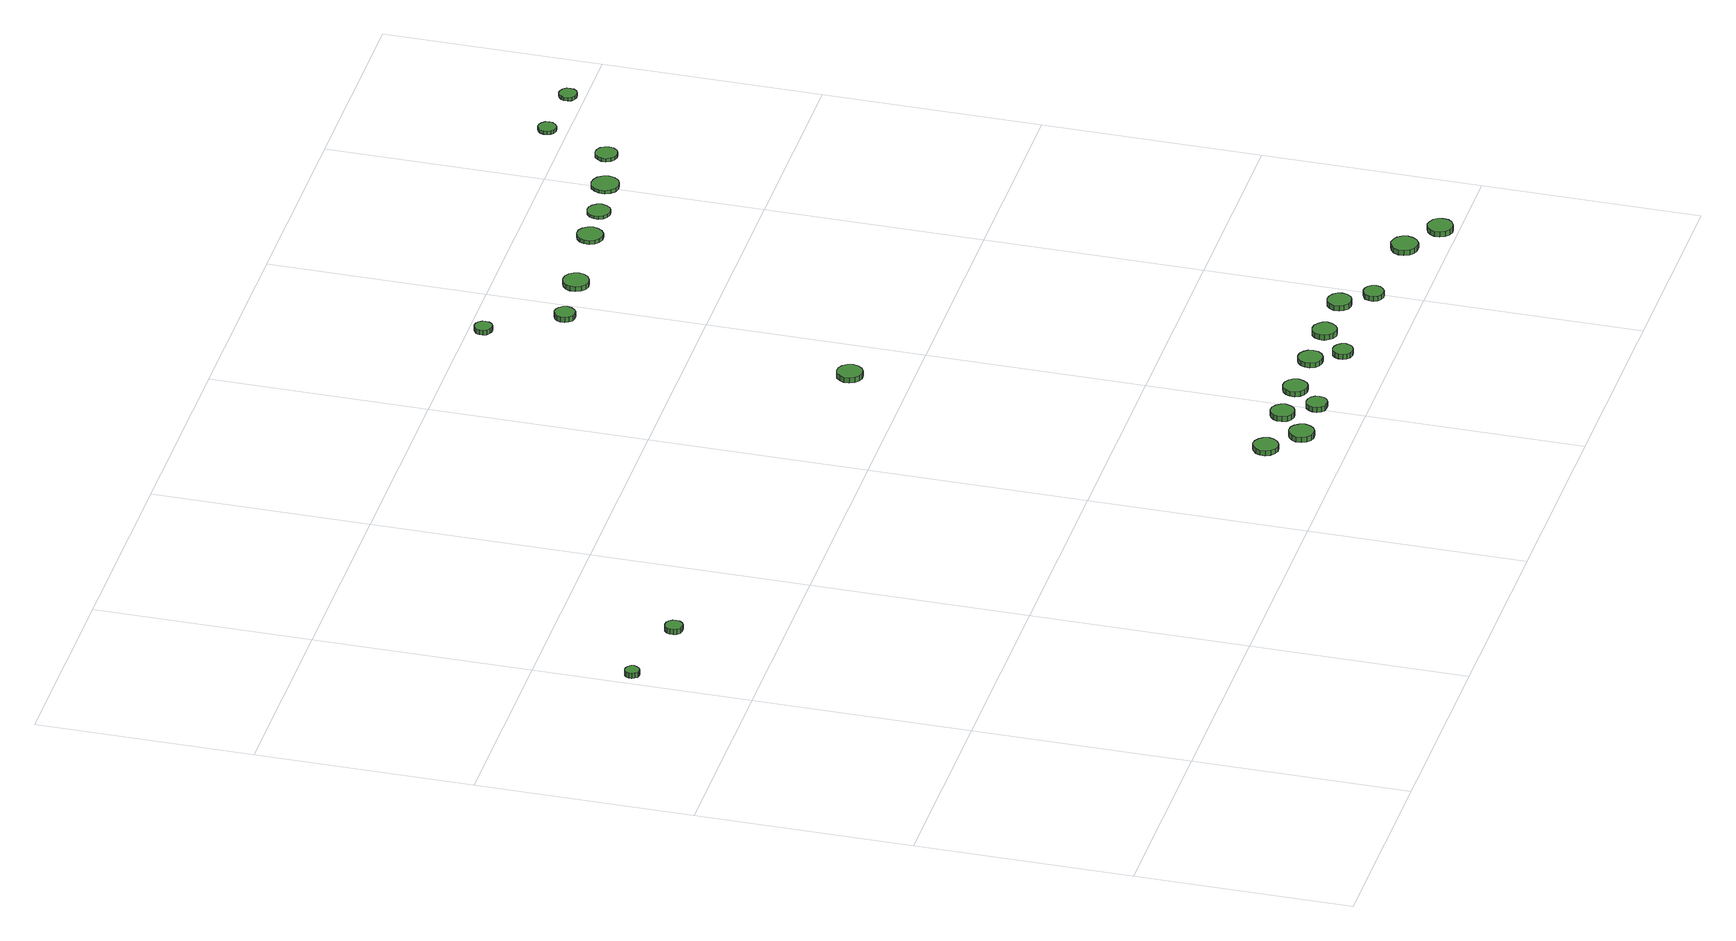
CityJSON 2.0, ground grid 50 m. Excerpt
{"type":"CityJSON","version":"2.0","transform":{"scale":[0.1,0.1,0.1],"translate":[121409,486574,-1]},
"CityObjects":{
"tree1":{"type":"SolitaryVegetationObject","attributes":{"function":"something"},"geometry":[{"type":"MultiSurface","lod":"1","boundaries":[[[0,1,2,3,4,5,6,7,8,9,10,11,12,13,14]],[[15,16,17,18,19,20,21,22,23,24,25,26,27,28,29]],[[0,29,28,1]],[[1,28,27,2]],[[2,27,26,3]],[[3,26,25,4]],[[4,25,24,5]],[[5,24,23,6]],[[6,23,22,7]],[[7,22,21,8]],[[8,21,20,9]],[[9,20,19,10]],[[10,19,18,11]],[[11,18,17,12]],[[12,17,16,13]],[[13,16,15,14]],[[14,15,29,0]]]}]},
"tree2":{"type":"SolitaryVegetationObject","attributes":{"function":"something"},"geometry":[{"type":"MultiSurface","lod":"1","boundaries":[[[30,31,32,33,34,35,36,37,38,39,40,41,42,43,44]],[[45,46,47,48,49,50,51,52,53,54,55,56,57,58,59]],[[30,59,58,31]],[[31,58,57,32]],[[32,57,56,33]],[[33,56,55,34]],[[34,55,54,35]],[[35,54,53,36]],[[36,53,52,37]],[[37,52,51,38]],[[38,51,50,39]],[[39,50,49,40]],[[40,49,48,41]],[[41,48,47,42]],[[42,47,46,43]],[[43,46,45,44]],[[44,45,59,30]]]}]},
"tree3":{"type":"SolitaryVegetationObject","attributes":{"function":"something"},"geometry":[{"type":"MultiSurface","lod":"1","boundaries":[[[60,61,62,63,64,65,66,67,68,69,70,71,72,73,74]],[[75,76,77,78,79,80,81,82,83,84,85,86,87,88,89]],[[60,89,88,61]],[[61,88,87,62]],[[62,87,86,63]],[[63,86,85,64]],[[64,85,84,65]],[[65,84,83,66]],[[66,83,82,67]],[[67,82,81,68]],[[68,81,80,69]],[[69,80,79,70]],[[70,79,78,71]],[[71,78,77,72]],[[72,77,76,73]],[[73,76,75,74]],[[74,75,89,60]]]}]},
"tree4":{"type":"SolitaryVegetationObject","attributes":{"function":"something"},"geometry":[{"type":"MultiSurface","lod":"1","boundaries":[[[90,91,92,93,94,95,96,97,98,99,100,101,102,103,104]],[[105,106,107,108,109,110,111,112,113,114,115,116,117,118,119]],[[90,119,118,91]],[[91,118,117,92]],[[92,117,116,93]],[[93,116,115,94]],[[94,115,114,95]],[[95,114,113,96]],[[96,113,112,97]],[[97,112,111,98]],[[98,111,110,99]],[[99,110,109,100]],[[100,109,108,101]],[[101,108,107,102]],[[102,107,106,103]],[[103,106,105,104]],[[104,105,119,90]]]}]},
"tree5":{"type":"SolitaryVegetationObject","attributes":{"function":"something"},"geometry":[{"type":"MultiSurface","lod":"1","boundaries":[[[120,121,122,123,124,125,126,127,128,129,130,131,132,133,134]],[[135,136,137,138,139,140,141,142,143,144,145,146,147,148,149]],[[120,149,148,121]],[[121,148,147,122]],[[122,147,146,123]],[[123,146,145,124]],[[124,145,144,125]],[[125,144,143,126]],[[126,143,142,127]],[[127,142,141,128]],[[128,141,140,129]],[[129,140,139,130]],[[130,139,138,131]],[[131,138,137,132]],[[132,137,136,133]],[[133,136,135,134]],[[134,135,149,120]]]}]},
"tree6":{"type":"SolitaryVegetationObject","attributes":{"function":"something"},"geometry":[{"type":"MultiSurface","lod":"1","boundaries":[[[150,151,152,153,154,155,156,157,158,159,160,161,162,163,164]],[[165,166,167,168,169,170,171,172,173,174,175,176,177,178,179]],[[150,179,178,151]],[[151,178,177,152]],[[152,177,176,153]],[[153,176,175,154]],[[154,175,174,155]],[[155,174,173,156]],[[156,173,172,157]],[[157,172,171,158]],[[158,171,170,159]],[[159,170,169,160]],[[160,169,168,161]],[[161,168,167,162]],[[162,167,166,163]],[[163,166,165,164]],[[164,165,179,150]]]}]},
"tree7":{"type":"SolitaryVegetationObject","attributes":{"function":"something"},"geometry":[{"type":"MultiSurface","lod":"1","boundaries":[[[180,181,182,183,184,185,186,187,188,189,190,191,192,193,194]],[[195,196,197,198,199,200,201,202,203,204,205,206,207,208,209]],[[180,209,208,181]],[[181,208,207,182]],[[182,207,206,183]],[[183,206,205,184]],[[184,205,204,185]],[[185,204,203,186]],[[186,203,202,187]],[[187,202,201,188]],[[188,201,200,189]],[[189,200,199,190]],[[190,199,198,191]],[[191,198,197,192]],[[192,197,196,193]],[[193,196,195,194]],[[194,195,209,180]]]}]},
"tree8":{"type":"SolitaryVegetationObject","attributes":{"function":"something"},"geometry":[{"type":"MultiSurface","lod":"1","boundaries":[[[210,211,212,213,214,215,216,217,218,219,220,221,222,223,224]],[[225,226,227,228,229,230,231,232,233,234,235,236,237,238,239]],[[210,239,238,211]],[[211,238,237,212]],[[212,237,236,213]],[[213,236,235,214]],[[214,235,234,215]],[[215,234,233,216]],[[216,233,232,217]],[[217,232,231,218]],[[218,231,230,219]],[[219,230,229,220]],[[220,229,228,221]],[[221,228,227,222]],[[222,227,226,223]],[[223,226,225,224]],[[224,225,239,210]]]}]},
"tree9":{"type":"SolitaryVegetationObject","attributes":{"function":"something"},"geometry":[{"type":"MultiSurface","lod":"1","boundaries":[[[240,241,242,243,244,245,246,247,248,249,250,251,252,253,254]],[[255,256,257,258,259,260,261,262,263,264,265,266,267,268,269]],[[240,269,268,241]],[[241,268,267,242]],[[242,267,266,243]],[[243,266,265,244]],[[244,265,264,245]],[[245,264,263,246]],[[246,263,262,247]],[[247,262,261,248]],[[248,261,260,249]],[[249,260,259,250]],[[250,259,258,251]],[[251,258,257,252]],[[252,257,256,253]],[[253,256,255,254]],[[254,255,269,240]]]}]},
"tree10":{"type":"SolitaryVegetationObject","attributes":{"function":"something"},"geometry":[{"type":"MultiSurface","lod":"1","boundaries":[[[270,271,272,273,274,275,276,277,278,279,280,281,282,283,284]],[[285,286,287,288,289,290,291,292,293,294,295,296,297,298,299]],[[270,299,298,271]],[[271,298,297,272]],[[272,297,296,273]],[[273,296,295,274]],[[274,295,294,275]],[[275,294,293,276]],[[276,293,292,277]],[[277,292,291,278]],[[278,291,290,279]],[[279,290,289,280]],[[280,289,288,281]],[[281,288,287,282]],[[282,287,286,283]],[[283,286,285,284]],[[284,285,299,270]]]}]},
"tree11":{"type":"SolitaryVegetationObject","attributes":{"function":"something"},"geometry":[{"type":"MultiSurface","lod":"1","boundaries":[[[300,301,302,303,304,305,306,307,308,309,310,311,312,313,314]],[[315,316,317,318,319,320,321,322,323,324,325,326,327,328,329]],[[300,329,328,301]],[[301,328,327,302]],[[302,327,326,303]],[[303,326,325,304]],[[304,325,324,305]],[[305,324,323,306]],[[306,323,322,307]],[[307,322,321,308]],[[308,321,320,309]],[[309,320,319,310]],[[310,319,318,311]],[[311,318,317,312]],[[312,317,316,313]],[[313,316,315,314]],[[314,315,329,300]]]}]},
"tree12":{"type":"SolitaryVegetationObject","attributes":{"function":"something"},"geometry":[{"type":"MultiSurface","lod":"1","boundaries":[[[330,331,332,333,334,335,336,337,338,339,340,341,342,343,344]],[[345,346,347,348,349,350,351,352,353,354,355,356,357,358,359]],[[330,359,358,331]],[[331,358,357,332]],[[332,357,356,333]],[[333,356,355,334]],[[334,355,354,335]],[[335,354,353,336]],[[336,353,352,337]],[[337,352,351,338]],[[338,351,350,339]],[[339,350,349,340]],[[340,349,348,341]],[[341,348,347,342]],[[342,347,346,343]],[[343,346,345,344]],[[344,345,359,330]]]}]},
"tree13":{"type":"SolitaryVegetationObject","attributes":{"function":"something"},"geometry":[{"type":"MultiSurface","lod":"1","boundaries":[[[360,361,362,363,364,365,366,367,368,369,370,371,372,373,374]],[[375,376,377,378,379,380,381,382,383,384,385,386,387,388,389]],[[360,389,388,361]],[[361,388,387,362]],[[362,387,386,363]],[[363,386,385,364]],[[364,385,384,365]],[[365,384,383,366]],[[366,383,382,367]],[[367,382,381,368]],[[368,381,380,369]],[[369,380,379,370]],[[370,379,378,371]],[[371,378,377,372]],[[372,377,376,373]],[[373,376,375,374]],[[374,375,389,360]]]}]},
"tree14":{"type":"SolitaryVegetationObject","attributes":{"function":"something"},"geometry":[{"type":"MultiSurface","lod":"1","boundaries":[[[390,391,392,393,394,395,396,397,398,399,400,401,402,403,404]],[[405,406,407,408,409,410,411,412,413,414,415,416,417,418,419]],[[390,419,418,391]],[[391,418,417,392]],[[392,417,416,393]],[[393,416,415,394]],[[394,415,414,395]],[[395,414,413,396]],[[396,413,412,397]],[[397,412,411,398]],[[398,411,410,399]],[[399,410,409,400]],[[400,409,408,401]],[[401,408,407,402]],[[402,407,406,403]],[[403,406,405,404]],[[404,405,419,390]]]}]},
"tree15":{"type":"SolitaryVegetationObject","attributes":{"function":"something"},"geometry":[{"type":"MultiSurface","lod":"1","boundaries":[[[420,421,422,423,424,425,426,427,428,429,430,431,432,433,434]],[[435,436,437,438,439,440,441,442,443,444,445,446,447,448,449]],[[420,449,448,421]],[[421,448,447,422]],[[422,447,446,423]],[[423,446,445,424]],[[424,445,444,425]],[[425,444,443,426]],[[426,443,442,427]],[[427,442,441,428]],[[428,441,440,429]],[[429,440,439,430]],[[430,439,438,431]],[[431,438,437,432]],[[432,437,436,433]],[[433,436,435,434]],[[434,435,449,420]]]}]},
"tree16":{"type":"SolitaryVegetationObject","attributes":{"function":"something"},"geometry":[{"type":"MultiSurface","lod":"1","boundaries":[[[450,451,452,453,454,455,456,457,458,459,460,461,462,463,464]],[[465,466,467,468,469,470,471,472,473,474,475,476,477,478,479]],[[450,479,478,451]],[[451,478,477,452]],[[452,477,476,453]],[[453,476,475,454]],[[454,475,474,455]],[[455,474,473,456]],[[456,473,472,457]],[[457,472,471,458]],[[458,471,470,459]],[[459,470,469,460]],[[460,469,468,461]],[[461,468,467,462]],[[462,467,466,463]],[[463,466,465,464]],[[464,465,479,450]]]}]},
"tree17":{"type":"SolitaryVegetationObject","attributes":{"function":"something"},"geometry":[{"type":"MultiSurface","lod":"1","boundaries":[[[480,481,482,483,484,485,486,487,488,489,490,491,492,493,494]],[[495,496,497,498,499,500,501,502,503,504,505,506,507,508,509]],[[480,509,508,481]],[[481,508,507,482]],[[482,507,506,483]],[[483,506,505,484]],[[484,505,504,485]],[[485,504,503,486]],[[486,503,502,487]],[[487,502,501,488]],[[488,501,500,489]],[[489,500,499,490]],[[490,499,498,491]],[[491,498,497,492]],[[492,497,496,493]],[[493,496,495,494]],[[494,495,509,480]]]}]},
"tree18":{"type":"SolitaryVegetationObject","attributes":{"function":"something"},"geometry":[{"type":"MultiSurface","lod":"1","boundaries":[[[510,511,512,513,514,515,516,517,518,519,520,521,522,523,524]],[[525,526,527,528,529,530,531,532,533,534,535,536,537,538,539]],[[510,539,538,511]],[[511,538,537,512]],[[512,537,536,513]],[[513,536,535,514]],[[514,535,534,515]],[[515,534,533,516]],[[516,533,532,517]],[[517,532,531,518]],[[518,531,530,519]],[[519,530,529,520]],[[520,529,528,521]],[[521,528,527,522]],[[522,527,526,523]],[[523,526,525,524]],[[524,525,539,510]]]}]},
"tree19":{"type":"SolitaryVegetationObject","attributes":{"function":"something"},"geometry":[{"type":"MultiSurface","lod":"1","boundaries":[[[540,541,542,543,544,545,546,547,548,549,550,551,552,553,554]],[[555,556,557,558,559,560,561,562,563,564,565,566,567,568,569]],[[540,569,568,541]],[[541,568,567,542]],[[542,567,566,543]],[[543,566,565,544]],[[544,565,564,545]],[[545,564,563,546]],[[546,563,562,547]],[[547,562,561,548]],[[548,561,560,549]],[[549,560,559,550]],[[550,559,558,551]],[[551,558,557,552]],[[552,557,556,553]],[[553,556,555,554]],[[554,555,569,540]]]}]},
"tree20":{"type":"SolitaryVegetationObject","attributes":{"function":"something"},"geometry":[{"type":"MultiSurface","lod":"1","boundaries":[[[570,571,572,573,574,575,576,577,578,579,580,581,582,583,584]],[[585,586,587,588,589,590,591,592,593,594,595,596,597,598,599]],[[570,599,598,571]],[[571,598,597,572]],[[572,597,596,573]],[[573,596,595,574]],[[574,595,594,575]],[[575,594,593,576]],[[576,593,592,577]],[[577,592,591,578]],[[578,591,590,579]],[[579,590,589,580]],[[580,589,588,581]],[[581,588,587,582]],[[582,587,586,583]],[[583,586,585,584]],[[584,585,599,570]]]}]},
"tree21":{"type":"SolitaryVegetationObject","attributes":{"function":"something"},"geometry":[{"type":"MultiSurface","lod":"1","boundaries":[[[600,601,602,603,604,605,606,607,608,609,610,611,612,613,614]],[[615,616,617,618,619,620,621,622,623,624,625,626,627,628,629]],[[600,629,628,601]],[[601,628,627,602]],[[602,627,626,603]],[[603,626,625,604]],[[604,625,624,605]],[[605,624,623,606]],[[606,623,622,607]],[[607,622,621,608]],[[608,621,620,609]],[[609,620,619,610]],[[610,619,618,611]],[[611,618,617,612]],[[612,617,616,613]],[[613,616,615,614]],[[614,615,629,600]]]}]},
"tree22":{"type":"SolitaryVegetationObject","attributes":{"function":"something"},"geometry":[{"type":"MultiSurface","lod":"1","boundaries":[[[630,631,632,633,634,635,636,637,638,639,640,641,642,643,644]],[[645,646,647,648,649,650,651,652,653,654,655,656,657,658,659]],[[630,659,658,631]],[[631,658,657,632]],[[632,657,656,633]],[[633,656,655,634]],[[634,655,654,635]],[[635,654,653,636]],[[636,653,652,637]],[[637,652,651,638]],[[638,651,650,639]],[[639,650,649,640]],[[640,649,648,641]],[[641,648,647,642]],[[642,647,646,643]],[[643,646,645,644]],[[644,645,659,630]]]}]},
"tree23":{"type":"SolitaryVegetationObject","attributes":{"function":"something"},"geometry":[{"type":"MultiSurface","lod":"1","boundaries":[[[660,661,662,663,664,665,666,667,668,669,670,671,672,673,674]],[[675,676,677,678,679,680,681,682,683,684,685,686,687,688,689]],[[660,689,688,661]],[[661,688,687,662]],[[662,687,686,663]],[[663,686,685,664]],[[664,685,684,665]],[[665,684,683,666]],[[666,683,682,667]],[[667,682,681,668]],[[668,681,680,669]],[[669,680,679,670]],[[670,679,678,671]],[[671,678,677,672]],[[672,677,676,673]],[[673,676,675,674]],[[674,675,689,660]]]}]},
"tree24":{"type":"SolitaryVegetationObject","attributes":{"function":"something"},"geometry":[{"type":"MultiSurface","lod":"1","boundaries":[[[690,691,692,693,694,695,696,697,698,699,700,701,702,703,704]],[[705,706,707,708,709,710,711,712,713,714,715,716,717,718,719]],[[690,719,718,691]],[[691,718,717,692]],[[692,717,716,693]],[[693,716,715,694]],[[694,715,714,695]],[[695,714,713,696]],[[696,713,712,697]],[[697,712,711,698]],[[698,711,710,699]],[[699,710,709,700]],[[700,709,708,701]],[[701,708,707,702]],[[702,707,706,703]],[[703,706,705,704]],[[704,705,719,690]]]}]}
},
"vertices":[
[39,1278,31],[37,1285,31],[33,1291,31],[27,1294,31],[20,1295,31],[14,1293,31],[9,1288,31],[6,1282,31],[6,1275,31],[9,1269,31],[14,1264,31],[20,1262,31],[27,1263,31],[33,1266,31],[37,1272,31],[37,1272,18],[33,1266,18],[27,1263,18],[20,1262,18],[14,1264,18],[9,1269,18],[6,1275,18],[6,1282,18],[9,1288,18],[14,1293,18],[20,1295,18],[27,1294,18],[33,1291,18],[37,1285,18],[39,1278,18],
[256,1240,25],[255,1248,25],[250,1255,25],[243,1259,25],[234,1260,25],[226,1258,25],[220,1252,25],[217,1244,25],[217,1236,25],[220,1229,25],[226,1223,25],[234,1220,25],[243,1221,25],[250,1225,25],[255,1232,25],[255,1232,12],[250,1225,12],[243,1221,12],[234,1220,12],[226,1223,12],[220,1229,12],[217,1236,12],[217,1244,12],[220,1252,12],[226,1258,12],[234,1260,12],[243,1259,12],[250,1255,12],[255,1248,12],[256,1240,12],
[1339,177,20],[1336,189,20],[1329,198,20],[1319,204,20],[1307,206,20],[1296,202,20],[1287,194,20],[1282,183,20],[1282,171,20],[1287,160,20],[1296,152,20],[1307,148,20],[1319,150,20],[1329,156,20],[1336,165,20],[1336,165,8],[1329,156,8],[1319,150,8],[1307,148,8],[1296,152,8],[1287,160,8],[1282,171,8],[1282,183,8],[1287,194,8],[1296,202,8],[1307,206,8],[1319,204,8],[1329,198,8],[1336,189,8],[1339,177,8],
[1411,114,22],[1408,126,22],[1401,136,22],[1391,142,22],[1379,143,22],[1368,139,22],[1359,131,22],[1354,120,22],[1354,108,22],[1359,97,22],[1368,89,22],[1379,86,22],[1391,87,22],[1401,93,22],[1408,103,22],[1408,103,9],[1401,93,9],[1391,87,9],[1379,86,9],[1368,89,9],[1359,97,9],[1354,108,9],[1354,120,9],[1359,131,9],[1368,139,9],[1379,143,9],[1391,142,9],[1401,136,9],[1408,126,9],[1411,114,9],
[1483,177,21],[1480,188,21],[1474,197,21],[1464,203,21],[1453,204,21],[1442,200,21],[1434,193,21],[1430,183,21],[1430,172,21],[1434,161,21],[1442,154,21],[1453,150,21],[1464,152,21],[1474,157,21],[1480,166,21],[1480,166,8],[1474,157,8],[1464,152,8],[1453,150,8],[1442,154,8],[1434,161,8],[1430,172,8],[1430,183,8],[1434,193,8],[1442,200,8],[1453,204,8],[1464,203,8],[1474,197,8],[1480,188,8],[1483,177,8],
[1531,112,23],[1529,122,23],[1523,130,23],[1514,135,23],[1505,136,23],[1495,133,23],[1488,126,23],[1484,117,23],[1484,107,23],[1488,98,23],[1495,92,23],[1505,89,23],[1514,90,23],[1523,95,23],[1529,103,23],[1529,103,10],[1523,95,10],[1514,90,10],[1505,89,10],[1495,92,10],[1488,98,10],[1484,107,10],[1484,117,10],[1488,126,10],[1495,133,10],[1505,136,10],[1514,135,10],[1523,130,10],[1529,122,10],[1531,112,10],
[1592,176,21],[1589,188,21],[1583,197,21],[1573,203,21],[1561,204,21],[1550,200,21],[1542,193,21],[1537,182,21],[1537,171,21],[1542,160,21],[1550,153,21],[1561,149,21],[1573,150,21],[1583,156,21],[1589,165,21],[1589,165,9],[1583,156,9],[1573,150,9],[1561,149,9],[1550,153,9],[1542,160,9],[1537,171,9],[1537,182,9],[1542,193,9],[1550,200,9],[1561,204,9],[1573,203,9],[1583,197,9],[1589,188,9],[1592,176,9],
[1400,1139,22],[1397,1151,22],[1390,1161,22],[1380,1167,22],[1367,1168,22],[1356,1165,22],[1347,1156,22],[1342,1145,22],[1342,1133,22],[1347,1122,22],[1356,1114,22],[1367,1110,22],[1380,1111,22],[1390,1117,22],[1397,1127,22],[1397,1127,9],[1390,1117,9],[1380,1111,9],[1367,1110,9],[1356,1114,9],[1347,1122,9],[1342,1133,9],[1342,1145,9],[1347,1156,9],[1356,1165,9],[1367,1168,9],[1380,1167,9],[1390,1161,9],[1397,1151,9],[1400,1139,9],
[1717,176,21],[1715,187,21],[1708,196,21],[1698,202,21],[1687,203,21],[1676,199,21],[1667,192,21],[1663,181,21],[1663,170,21],[1667,159,21],[1676,152,21],[1687,148,21],[1698,149,21],[1708,155,21],[1715,164,21],[1715,164,9],[1708,155,9],[1698,149,9],[1687,148,9],[1676,152,9],[1667,159,9],[1663,170,9],[1663,181,9],[1667,192,9],[1676,199,9],[1687,203,9],[1698,202,9],[1708,196,9],[1715,187,9],[1717,176,9],
[1758,113,24],[1755,123,24],[1750,130,24],[1741,135,24],[1732,136,24],[1722,133,24],[1715,127,24],[1711,118,24],[1711,108,24],[1715,99,24],[1722,93,24],[1732,90,24],[1741,91,24],[1750,96,24],[1755,103,24],[1755,103,12],[1750,96,12],[1741,91,12],[1732,90,12],[1722,93,12],[1715,99,12],[1711,108,12],[1711,118,12],[1715,127,12],[1722,133,12],[1732,136,12],[1741,135,12],[1750,130,12],[1755,123,12],[1758,113,12],
[1838,175,22],[1835,186,22],[1828,195,22],[1819,201,22],[1807,202,22],[1796,199,22],[1788,191,22],[1783,180,22],[1783,169,22],[1788,159,22],[1796,151,22],[1807,147,22],[1819,149,22],[1828,154,22],[1835,164,22],[1835,164,9],[1828,154,9],[1819,149,9],[1807,147,9],[1796,151,9],[1788,159,9],[1783,169,9],[1783,180,9],[1788,191,9],[1796,199,9],[1807,202,9],[1819,201,9],[1828,195,9],[1835,186,9],[1838,175,9],
[1369,1967,22],[1368,1975,22],[1363,1982,22],[1356,1986,22],[1347,1987,22],[1340,1984,22],[1333,1979,22],[1330,1971,22],[1330,1963,22],[1333,1955,22],[1340,1950,22],[1347,1947,22],[1356,1948,22],[1363,1952,22],[1368,1959,22],[1368,1959,10],[1363,1952,10],[1356,1948,10],[1347,1947,10],[1340,1950,10],[1333,1955,10],[1330,1963,10],[1330,1971,10],[1333,1979,10],[1340,1984,10],[1347,1987,10],[1356,1986,10],[1363,1982,10],[1368,1975,10],[1369,1967,10],
[1963,174,23],[1961,185,23],[1954,194,23],[1944,200,23],[1933,201,23],[1922,198,23],[1913,190,23],[1908,180,23],[1908,168,23],[1913,158,23],[1922,150,23],[1933,147,23],[1944,148,23],[1954,153,23],[1961,163,23],[1961,163,10],[1954,153,10],[1944,148,10],[1933,147,10],[1922,150,10],[1913,158,10],[1908,168,10],[1908,180,10],[1913,190,10],[1922,198,10],[1933,201,10],[1944,200,10],[1954,194,10],[1961,185,10],[1963,174,10],
[1470,1807,25],[1468,1817,25],[1462,1825,25],[1454,1830,25],[1444,1831,25],[1435,1828,25],[1428,1821,25],[1424,1812,25],[1424,1802,25],[1428,1794,25],[1435,1787,25],[1444,1784,25],[1454,1785,25],[1462,1790,25],[1468,1798,25],[1468,1798,12],[1462,1790,12],[1454,1785,12],[1444,1784,12],[1435,1787,12],[1428,1794,12],[1424,1802,12],[1424,1812,12],[1428,1821,12],[1435,1828,12],[1444,1831,12],[1454,1830,12],[1462,1825,12],[1468,1817,12],[1470,1807,12],
[2011,110,24],[2009,120,24],[2003,128,24],[1995,132,24],[1985,133,24],[1976,130,24],[1968,124,24],[1964,115,24],[1964,105,24],[1968,96,24],[1976,90,24],[1985,87,24],[1995,88,24],[2003,93,24],[2009,101,24],[2009,101,12],[2003,93,12],[1995,88,12],[1985,87,12],[1976,90,12],[1968,96,12],[1964,105,12],[1964,115,12],[1968,124,12],[1976,130,12],[1985,133,12],[1995,132,12],[2003,128,12],[2009,120,12],[2011,110,12],
[1623,1821,19],[1620,1833,19],[1613,1843,19],[1602,1849,19],[1590,1850,19],[1578,1846,19],[1569,1838,19],[1564,1827,19],[1564,1815,19],[1569,1803,19],[1578,1795,19],[1590,1791,19],[1602,1793,19],[1613,1799,19],[1620,1809,19],[1620,1809,7],[1613,1799,7],[1602,1793,7],[1590,1791,7],[1578,1795,7],[1569,1803,7],[1564,1815,7],[1564,1827,7],[1569,1838,7],[1578,1846,7],[1590,1850,7],[1602,1849,7],[1613,1843,7],[1620,1833,7],[1623,1821,7],
[2228,95,25],[2225,108,25],[2218,118,25],[2207,124,25],[2194,126,25],[2182,122,25],[2172,113,25],[2167,102,25],[2167,89,25],[2172,77,25],[2182,69,25],[2194,65,25],[2207,66,25],[2218,73,25],[2225,83,25],[2225,83,12],[2218,73,12],[2207,66,12],[2194,65,12],[2182,69,12],[2172,77,12],[2167,89,12],[2167,102,12],[2172,113,12],[2182,122,12],[2194,126,12],[2207,124,12],[2218,118,12],[2225,108,12],[2228,95,12],
[2318,38,26],[2316,50,26],[2309,59,26],[2298,65,26],[2286,67,26],[2275,63,26],[2266,55,26],[2261,44,26],[2261,32,26],[2266,21,26],[2275,13,26],[2286,9,26],[2298,11,26],[2309,17,26],[2316,26,26],[2316,26,13],[2309,17,13],[2298,11,13],[2286,9,13],[2275,13,13],[2266,21,13],[2261,32,13],[2261,44,13],[2266,55,13],[2275,63,13],[2286,67,13],[2298,65,13],[2309,59,13],[2316,50,13],[2318,38,13],
[1822,1842,16],[1819,1854,16],[1812,1864,16],[1801,1870,16],[1789,1871,16],[1777,1867,16],[1768,1859,16],[1763,1848,16],[1763,1836,16],[1768,1824,16],[1777,1816,16],[1789,1812,16],[1801,1813,16],[1812,1820,16],[1819,1830,16],[1819,1830,7],[1812,1820,7],[1801,1813,7],[1789,1812,7],[1777,1816,7],[1768,1824,7],[1763,1836,7],[1763,1848,7],[1768,1859,7],[1777,1867,7],[1789,1871,7],[1801,1870,7],[1812,1864,7],[1819,1854,7],[1822,1842,7],
[1923,1849,14],[1920,1860,14],[1914,1868,14],[1904,1874,14],[1894,1875,14],[1883,1872,14],[1875,1864,14],[1870,1854,14],[1870,1843,14],[1875,1833,14],[1883,1826,14],[1894,1822,14],[1904,1824,14],[1914,1829,14],[1920,1838,14],[1920,1838,7],[1914,1829,7],[1904,1824,7],[1894,1822,7],[1883,1826,7],[1875,1833,7],[1870,1843,7],[1870,1854,7],[1875,1864,7],[1883,1872,7],[1894,1875,7],[1904,1874,7],[1914,1868,7],[1920,1860,7],[1923,1849,7],
[2040,1864,15],[2037,1876,15],[2029,1887,15],[2018,1893,15],[2005,1895,15],[1992,1891,15],[1983,1882,15],[1977,1870,15],[1977,1857,15],[1983,1845,15],[1992,1836,15],[2005,1832,15],[2018,1834,15],[2029,1840,15],[2037,1851,15],[2037,1851,7],[2029,1840,7],[2018,1834,7],[2005,1832,7],[1992,1836,7],[1983,1845,7],[1977,1857,7],[1977,1870,7],[1983,1882,7],[1992,1891,7],[2005,1895,7],[2018,1893,7],[2029,1887,7],[2037,1876,7],[2040,1864,7],
[2158,1894,15],[2156,1904,15],[2150,1913,15],[2141,1918,15],[2130,1919,15],[2120,1916,15],[2113,1909,15],[2108,1899,15],[2108,1889,15],[2113,1879,15],[2120,1872,15],[2130,1869,15],[2141,1870,15],[2150,1875,15],[2156,1884,15],[2156,1884,7],[2150,1875,7],[2141,1870,7],[2130,1869,7],[2120,1872,7],[2113,1879,7],[2108,1889,7],[2108,1899,7],[2113,1909,7],[2120,1916,7],[2130,1919,7],[2141,1918,7],[2150,1913,7],[2156,1904,7],[2158,1894,7],
[2226,2048,15],[2225,2057,15],[2219,2064,15],[2212,2068,15],[2203,2069,15],[2195,2066,15],[2189,2060,15],[2185,2052,15],[2185,2044,15],[2189,2036,15],[2195,2030,15],[2203,2027,15],[2212,2028,15],[2219,2033,15],[2225,2040,15],[2225,2040,7],[2219,2033,7],[2212,2028,7],[2203,2027,7],[2195,2030,7],[2189,2036,7],[2185,2044,7],[2185,2052,7],[2189,2060,7],[2195,2066,7],[2203,2069,7],[2212,2068,7],[2219,2064,7],[2225,2057,7],[2226,2048,7],
[2374,2039,15],[2373,2048,15],[2368,2055,15],[2360,2059,15],[2352,2060,15],[2344,2057,15],[2337,2051,15],[2334,2044,15],[2334,2035,15],[2337,2027,15],[2344,2022,15],[2352,2019,15],[2360,2020,15],[2368,2024,15],[2373,2031,15],[2373,2031,7],[2368,2024,7],[2360,2020,7],[2352,2019,7],[2344,2022,7],[2337,2027,7],[2334,2035,7],[2334,2044,7],[2337,2051,7],[2344,2057,7],[2352,2060,7],[2360,2059,7],[2368,2055,7],[2373,2048,7],[2374,2039,7]
]}
